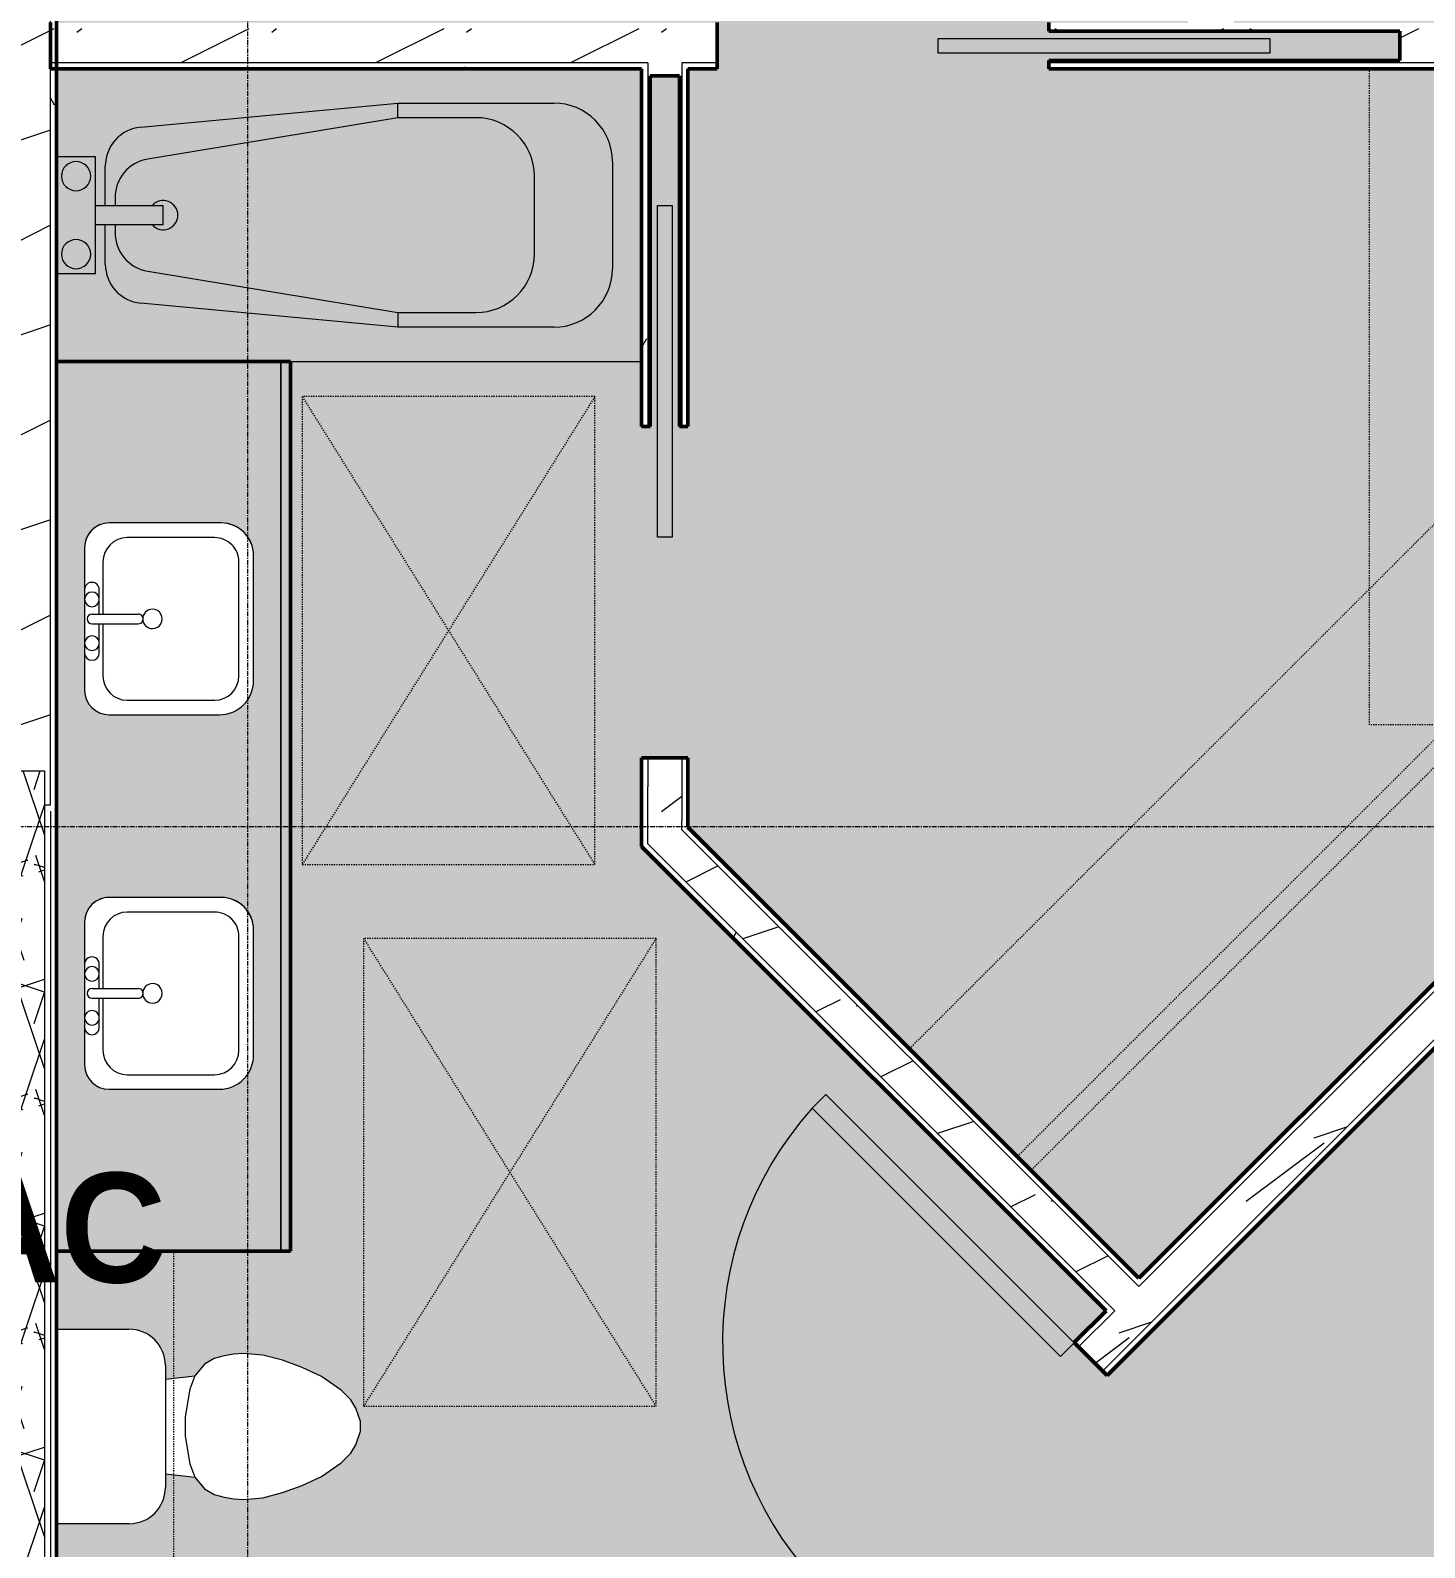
# Model space of a CAD drawing. Header units: inches. Extents: x -4294 to -464, y 9706 to 12475.
# Drawn here: x -2522.6 to -2379.6, y 11773.2 to 11928.9 of the extents above; entities that cross this region are included whole.
import ezdxf

# ---------------------------------------------------------------- set-up
doc = ezdxf.new("R2010")
doc.units = ezdxf.units.IN
doc.header["$MEASUREMENT"] = 0
doc.linetypes.add('Dash', pattern=[0.25, 0.125, -0.125])
doc.linetypes.add('Grid Line 1_2_', pattern=[0.875, 0.5, -0.125, 0.125, -0.125])
for name, color, linetype, lineweight in [('0-1', 7, 'Continuous', 5), ('0-2', 7, 'Continuous', 9), ('A-AREA-IDEN', 2, 'Continuous', 9), ('A-AREA-PATT-4', 141, 'Continuous', 9), ('A-DOOR-1', 7, 'Continuous', 9), ('A-DOOR-2', 170, 'Continuous', 20), ('A-GENM-HDLN-1', 7, 'Dash', 9), ('A-WALL', 113, 'Continuous', 13), ('A-WALL-12', 113, 'Continuous', 50), ('A-WALL-4', 250, 'Continuous', 50), ('A-WALL-5', 130, 'Continuous', 13), ('A-WALL-PATT-1', 7, 'Continuous', 9), ('A-WALL-PATT-2', 8, 'Continuous', 9), ('A-WALL-PATT-5', 111, 'Continuous', 9), ('I-WALL-2', 2, 'Continuous', 50), ('P-SANR-FIXT-2', 7, 'Continuous', 9), ('P-SANR-FIXT-3', 8, 'Continuous', 9), ('Q-CASE-1', 53, 'Continuous', 9), ('Q-CASE-2', 250, 'Continuous', 50), ('Q-CASE-3', 7, 'Continuous', 9), ('Q-CASE-HDLN-1', 7, 'Dash', 9), ('S-GRID-1', 1, 'Grid Line 1_2_', 9)]:
    doc.layers.add(name, color=color, linetype=linetype, lineweight=lineweight)
doc.styles.add('Century Gothic_B', font='GOTHICB.TTF', dxfattribs={"height": 11.25})
pattern_1 = [(0, (0, 0), (38.4, 9.6), [1.584, -27.216, 1.584, -27.216, -153.6]), (0, (0, 0), (38.4, 9.6), [-57.6, 1.584, -56.016, 1.584, -27.216, -67.2]), (0, (0, 0), (38.4, 9.6), [-144, 1.584, -17.616, 1.584, -46.416]), (120, (14.4, 4.8), (-27.513844, 28.4553755), [1.584, -27.216, 1.584, -27.216, -153.6]), (120, (14.4, 4.8), (-27.513844, 28.4553755), [-57.6, 1.584, -56.016, 1.584, -27.216, -67.2]), (120, (14.4, 4.8), (-27.513844, 28.4553755), [-144, 1.584, -17.616, 1.584, -46.416]), (240, (19.2, 24), (-10.886156, -38.0553755), [1.584, -27.216, 1.584, -27.216, -153.6]), (240, (19.2, 24), (-10.886156, -38.0553755), [-57.6, 1.584, -56.016, 1.584, -27.216, -67.2]), (240, (19.2, 24), (-10.886156, -38.0553755), [-144, 1.584, -17.616, 1.584, -46.416])]
pattern_2 = [(216.87, (7.997, 19.992), (59.9755286, 39.9843071), [9.996, -89.964]), (206.565, (19.992, 13.994), (-19.991807, -19.992219), [22.352, -22.352]), (198.435, (19.992, 3.998), (-39.983821, -19.991955), [12.644, -50.576])]

# ---------------------------------------------------------------- blocks, each defined once
blk = doc.blocks.new('Pocket_Door_2385 - 34_ x 80_-1722096-FLOOR PLAN - 2ND FLOOR')
at = {"layer": 'A-DOOR-2'}
for p, q in [((-39.67, -0.75), (-39.67, 0.75)), ((-39.67, 0.75), (-5.67, 0.75)), ((-5.67, 0.75), (-5.67, -0.75)), ((-5.67, -0.75), (-39.67, -0.75))]:
    blk.add_line(p, q, dxfattribs=at)
blk = doc.blocks.new('Bath Tub - Maestro - 60_x30_-V47-FLOOR PLAN - 2ND FLOOR')
at = {"layer": 'P-SANR-FIXT-3'}
for points in [[(11.37, -30), (60, -30), (60, 0), (0, 0), (0, -9), (4, -9), (4, -14), (5, -14), (5.05, -9.3), (5.21, -8.67), (5.48, -8.06), (5.83, -7.51), (6.3, -7.01), (6.79, -6.62), (7.36, -6.31), (7.98, -6.09), (8.63, -5.97), (35, -3.5), (51, -3.5), (52.04, -3.59), (53.05, -3.86), (54, -4.3), (54.86, -4.9), (55.6, -5.64), (56.2, -6.5), (56.64, -7.45), (56.91, -8.46), (57, -9.5), (57, -20.5), (56.8, -22.05), (56.2, -23.5), (55.24, -24.74), (54, -25.7), (52.55, -26.3), (51, -26.5), (34.42, -26.45), (7.98, -23.91), (7.36, -23.69), (6.79, -23.38), (6.27, -22.97), (5.83, -22.49), (5.48, -21.94), (5.21, -21.33), (5.05, -20.7), (5, -19.39), (5, -16), (4, -16), (4, -21), (0, -21), (0, -30)], [(9.35, -9.26), (35, -5), (35, -3.5), (8.63, -5.97), (9.17, -8.44)], [(38.94, -5), (43, -5), (51, -3.5), (35, -3.5), (35, -5)], [(49, -11), (57, -9.5), (56.91, -8.46), (56.64, -7.45), (56.2, -6.5), (55.6, -5.64), (54.86, -4.9), (54, -4.3), (53.05, -3.86), (52.04, -3.59), (51, -3.5), (43, -5), (44.55, -5.2), (46.03, -5.83), (47.28, -6.81), (48.2, -8), (48.8, -9.5), (48.9, -10.25)], [(6, -13.2), (6.24, -11.83), (6.98, -10.59), (8.03, -9.72), (9.35, -9.26), (8.63, -5.97), (7.98, -6.09), (7.36, -6.31), (6.74, -6.66), (6.27, -7.03), (5.72, -7.68), (5.48, -8.06), (5.21, -8.67), (5.05, -9.3), (5, -9.96), (5.92, -12.94)], [(38.94, -25), (43, -25), (44.55, -24.8), (46, -24.2), (47.24, -23.24), (48.2, -22), (48.8, -20.5), (49, -19), (49, -11), (48.8, -9.45), (48.12, -7.9), (47.24, -6.76), (46, -5.8), (44.55, -5.2), (43, -5), (35, -5), (9.13, -9.33), (8.03, -9.72), (6.95, -10.62), (6.24, -11.83), (6, -13.2), (6, -14), (10.94, -14), (10.94, -16), (6, -16), (6, -16.8), (6.24, -18.17), (6.98, -19.41), (8.03, -20.28), (9.35, -20.74), (35, -25)], [(57, -20.5), (57, -9.5), (49, -11), (49, -19), (56.8, -20.46)], [(5, -16), (10.94, -16), (10.94, -14), (4, -14), (4, -16)], [(8.63, -24.03), (9.35, -20.74), (8.03, -20.28), (6.95, -19.38), (6.24, -18.17), (6, -16.8), (5, -20.04), (5.06, -20.74), (5.24, -21.4), (5.48, -21.94), (5.87, -22.53), (6.33, -23.02), (6.79, -23.38), (7.36, -23.69), (8, -23.92)], [(51, -26.5), (52.72, -26.23), (54, -25.7), (55.24, -24.74), (56.24, -23.4), (56.8, -22.05), (57, -20.5), (49, -19), (48.8, -20.55), (48.16, -22.05), (47.24, -23.24), (46, -24.2), (44.55, -24.8), (43, -25), (49.91, -26.3)], [(35, -26.5), (35, -25), (9.35, -20.74), (8.63, -24.03), (34.42, -26.45)], [(46, -26.5), (51, -26.5), (43, -25), (35, -25), (35, -26.5), (44.55, -26.5)]]:
    blk.add_hatch(color=256, dxfattribs=at).paths.add_polyline_path(points, flags=0)
h = blk.add_hatch(color=256, dxfattribs=at)
h.paths.add_polyline_path([(4, -21), (4, -9), (0, -9), (0, -21), (3.5, -21)], flags=0)
h.paths.add_polyline_path([(2, -20.5), (1.61, -20.45), (1.25, -20.3), (0.94, -20.06), (0.7, -19.75), (0.55, -19.39), (0.5, -19), (0.55, -18.61), (0.7, -18.25), (0.94, -17.94), (1.25, -17.7), (1.61, -17.55), (2, -17.5), (2.39, -17.55), (2.75, -17.7), (3.06, -17.94), (3.3, -18.25), (3.45, -18.61), (3.5, -19), (3.43, -19.44), (3.3, -19.75), (3.06, -20.06), (2.75, -20.3), (2.38, -20.45)], flags=0)
h.paths.add_polyline_path([(2, -12.5), (1.61, -12.45), (1.25, -12.3), (0.94, -12.06), (0.7, -11.75), (0.55, -11.39), (0.5, -11), (0.55, -10.61), (0.7, -10.25), (0.94, -9.94), (1.25, -9.7), (1.61, -9.55), (2, -9.5), (2.39, -9.55), (2.75, -9.7), (3.06, -9.94), (3.3, -10.25), (3.45, -10.61), (3.5, -11), (3.45, -11.39), (3.3, -11.75), (3.06, -12.06), (2.75, -12.3), (2.39, -12.45)], flags=0)
h = blk.add_hatch(color=256, dxfattribs=at)
h.paths.add_polyline_path([(2, -20.5), (2.39, -20.45), (2.75, -20.3), (3.06, -20.06), (3.3, -19.75), (3.45, -19.39), (3.5, -19), (3.45, -18.61), (3.3, -18.25), (3.02, -17.91), (2.75, -17.7), (2.39, -17.55), (2, -17.5), (1.61, -17.55), (1.25, -17.7), (0.94, -17.94), (0.7, -18.25), (0.55, -18.61), (0.5, -19), (0.55, -19.39), (0.7, -19.75), (0.94, -20.06), (1.25, -20.3), (1.61, -20.45)], flags=0)
h.paths.add_polyline_path([(2, -12.5), (2.39, -12.45), (2.75, -12.3), (3.06, -12.06), (3.33, -11.67), (3.45, -11.39), (3.5, -11), (3.45, -10.61), (3.3, -10.25), (3.06, -9.94), (2.75, -9.7), (2.39, -9.55), (2, -9.5), (1.61, -9.55), (1.25, -9.7), (0.94, -9.94), (0.7, -10.25), (0.55, -10.61), (0.5, -11), (0.55, -11.39), (0.7, -11.75), (0.94, -12.06), (1.25, -12.3), (1.61, -12.45)], flags=0)
h = blk.add_hatch(color=256, dxfattribs=at)
h.paths.add_polyline_path([(5, -20.04), (6, -16.8), (6, -16), (5, -16), (5, -19.61)], flags=0)
h.paths.add_polyline_path([(5.05, -14), (6, -14), (6, -13.2), (5, -9.96), (5, -14)], flags=0)
at = {"layer": 'P-SANR-FIXT-2'}
for p, q in [((35, -3.5), (51, -3.5)), ((35, -5), (35, -3.5)), ((35, -5), (9.35, -9.26)), ((43, -5), (35, -5)), ((4, -9), (0, -9)), ((4, -14), (4, -9)), ((5, -14), (5, -9.96)), ((57, -9.5), (57, -20.5)), ((49, -19), (49, -11)), ((4, -16), (4, -14)), ((4, -14), (10.94, -14)), ((6, -13.2), (6, -14)), ((10.94, -16), (10.94, -14)), ((4, -21), (4, -16)), ((10.94, -16), (4, -16)), ((5, -20.04), (5, -16)), ((6, -16), (6, -16.8)), ((0, -21), (4, -21)), ((9.35, -20.74), (35, -25)), ((35, -25), (35, -26.5)), ((35, -25), (43, -25)), ((51, -26.5), (35, -26.5)), ((24, -30), (60, -30))]:
    blk.add_line(p, q, dxfattribs=at)
at = {"layer": 'P-SANR-FIXT-2', "flags": 128}
for points in [[(8.63, -5.97), (11.56, -5.7), (14.49, -5.42), (17.42, -5.15), (20.35, -4.87), (23.28, -4.6), (26.21, -4.32), (29.14, -4.05), (32.07, -3.77), (35, -3.5)], [(35, -26.5), (32.07, -26.23), (29.14, -25.95), (26.21, -25.68), (23.28, -25.4), (20.35, -25.13), (17.42, -24.85), (14.49, -24.58), (11.56, -24.3), (8.63, -24.03)]]:
    blk.add_lwpolyline(points, dxfattribs=at)
at = {"layer": 'P-SANR-FIXT-2'}
for centre, radius, start, end in [((51, -9.5), 6, 0, 90), ((9, -9.96), 4, 95.3558, 180), ((43, -11), 6, 360, 90), ((10, -13.2), 4, 99.4223, 180), ((2, -11), 1.5, 0, 180), ((2, -11), 1.5, 180, 360), ((10.94, -15), 1.5, 0, 137.9289), ((10.94, -15), 1.5, 222.0711, 360), ((10, -16.8), 4, 180, 260.5777), ((2, -19), 1.5, 0, 180), ((2, -19), 1.5, 180, 360), ((9, -20.04), 4, 180, 264.6442), ((43, -19), 6, 270, 0), ((51, -20.5), 6, 270, 0)]:
    blk.add_arc(centre, radius, start, end, dxfattribs=at)
blk = doc.blocks.new('Toilet-Domestic-3D - Toilet-Domestic-3D-1352612-FLOOR PLAN - 2ND FLOOR')
at = {"layer": 'P-SANR-FIXT-2'}
for p, q in [((-9.98, 11.75), (-9.98, 19.18)), ((9.98, 19.18), (9.98, 11.75)), ((6.25, 8.02), (-6.25, 8.02)), ((-4.86, 8.02), (-5.21, 5)), ((4.86, 8.02), (5.21, 5)), ((-5.21, 5), (-6.4, 4)), ((-3.84, 5.5), (-5.21, 5)), ((-1, 6), (-3.84, 5.5)), ((1, 6), (-1, 6)), ((3.84, 5.5), (1, 6)), ((5.21, 5), (3.84, 5.5)), ((6.4, 4), (5.21, 5)), ((-6.4, 4), (-6.97, 3)), ((6.97, 3), (6.4, 4)), ((-7.24, 2), (-7.41, 1)), ((-6.97, 3), (-7.24, 2)), ((7.24, 2), (6.97, 3)), ((7.41, 1), (7.24, 2)), ((-7.41, 1), (-7.5, 0)), ((7.5, 0), (7.41, 1)), ((-7.5, 0), (-7.33, -1.99)), ((7.33, -1.99), (7.5, 0)), ((-7.33, -1.99), (-6.79, -4)), ((6.79, -4), (7.33, -1.99)), ((-6.79, -4), (-6.06, -6)), ((6.06, -6), (6.79, -4)), ((-6.06, -6), (-5.13, -8)), ((5.13, -8), (6.06, -6)), ((-5.13, -8), (-3.74, -10)), ((3.74, -10), (5.13, -8)), ((-3.74, -10), (-2.74, -11)), ((2.74, -11), (3.74, -10)), ((-2.74, -11), (-1.87, -11.5)), ((-1.87, -11.5), (-0.5, -12)), ((-0.5, -12), (0.5, -12)), ((0.5, -12), (1.87, -11.5)), ((1.87, -11.5), (2.74, -11))]:
    blk.add_line(p, q, dxfattribs=at)
for centre, start, end in [((-6.25, 11.75), 180, 270), ((6.25, 11.75), 270, 360)]:
    blk.add_arc(centre, 3.73, start, end, dxfattribs=at)
blk = doc.blocks.new('OD_CW_Upper Cabinet - OD_CW_Upper Cabinet-1867077-FLOOR PLAN - 2ND FLOOR')
at = {"layer": 'Q-CASE-HDLN-1'}
for p, q in [((0.74, -24), (0.74, -12)), ((0.74, -12), (34.74, -12)), ((34.74, -12), (34.74, -24)), ((34.74, -24), (0.74, -24))]:
    blk.add_line(p, q, dxfattribs=at)
blk = doc.blocks.new('OD_CW_Base Cabinet - OD_CW_Base Cabinet-1954172-FLOOR PLAN - 2ND FLOOR')
at = {"layer": 'Q-CASE-1'}
blk.add_hatch(color=256, dxfattribs=at).paths.add_polyline_path([(92.01, 0), (0.74, 0), (0.74, -1), (92.01, -1)], flags=0)
h = blk.add_hatch(color=256, dxfattribs=at)
h.paths.add_polyline_path([(92.01, -24), (92.01, -1), (0.74, -1), (0.74, -24), (91.93, -24)], flags=0)
h.paths.add_polyline_path([(75.43, -7.3), (75.43, -18.62), (75.34, -19.27), (75.09, -19.87), (74.7, -20.39), (74.18, -20.79), (73.58, -21.04), (72.93, -21.12), (58.24, -21.12), (57.6, -21.04), (56.99, -20.79), (56.48, -20.39), (56.08, -19.87), (55.83, -19.27), (55.74, -18.62), (55.74, -7.12), (55.86, -6.26), (56.19, -5.46), (56.72, -4.77), (57.4, -4.25), (58.24, -3.91), (59.06, -3.8), (71.93, -3.8), (72.93, -3.96), (73.68, -4.27), (74.4, -4.83), (74.96, -5.55), (75.31, -6.4)], flags=0)
h.paths.add_polyline_path([(37, -18.62), (36.92, -19.27), (36.67, -19.87), (36.27, -20.39), (35.75, -20.79), (35.15, -21.04), (34.5, -21.12), (19.82, -21.12), (19.17, -21.04), (18.57, -20.79), (18.05, -20.39), (17.65, -19.87), (17.4, -19.27), (17.32, -18.62), (17.32, -7.12), (17.43, -6.26), (17.76, -5.46), (18.29, -4.77), (18.98, -4.25), (19.82, -3.91), (20.64, -3.8), (33.5, -3.8), (34.5, -3.96), (35.25, -4.27), (35.98, -4.83), (36.54, -5.55), (36.89, -6.4), (37, -7.3)], flags=0)
at = {"layer": 'Q-CASE-2'}
for p, q in [((0.74, -24), (0.74, 0)), ((0.74, 0), (92.01, 0)), ((92.01, 0), (92.01, -24))]:
    blk.add_line(p, q, dxfattribs=at)
at = {"layer": 'Q-CASE-3'}
for p, q in [((0.74, -1), (0.74, 0)), ((0.74, 0), (92.01, 0)), ((92.01, -1), (0.74, -1)), ((0.74, -24), (0.74, -1)), ((0.74, -1), (92.01, -1)), ((92.01, 0), (92.01, -1)), ((92.01, -1), (92.01, -24))]:
    blk.add_line(p, q, dxfattribs=at)
blk = doc.blocks.new('ADA Clearances - 30_x48_-2253128-FLOOR PLAN - 2ND FLOOR')
at = {"layer": 'A-GENM-HDLN-1'}
for p, q in [((15, -24), (-15, 24)), ((-15, -24), (15, 24)), ((15, 24), (-15, 24)), ((-15, 24), (-15, -24)), ((15, -24), (15, 24)), ((-15, -24), (15, -24))]:
    blk.add_line(p, q, dxfattribs=at)
blk = doc.blocks.new('M_Sink Vanity-Square - 500 x 440mm-1352614-FLOOR PLAN - 2ND FLOOR')
at = {"layer": 'P-SANR-FIXT-2'}
for p, q in [((7.96, 7.09), (-6.72, 7.09)), ((7.96, 7.09), (-6.72, 7.09)), ((3.62, 7.09), (-2.88, 7.09)), ((0.12, 6.33), (0.12, 1.59)), ((1.12, 6.33), (1.12, 1.59)), ((0.12, 5.22), (-5.22, 5.22)), ((-2.88, 5.59), (0.12, 5.59)), ((1.12, 5.59), (3.62, 5.59)), ((6.46, 5.22), (1.12, 5.22)), ((-9.22, 4.59), (-9.22, -6.73)), ((-9.22, 4.59), (-9.22, -6.73)), ((10.46, -6.91), (10.46, 4.59)), ((10.46, -6.91), (10.46, 4.59)), ((-7.72, 2.72), (-7.72, -6.23)), ((8.96, -6.23), (8.96, 2.72)), ((-5.22, -8.73), (6.46, -8.73)), ((-5.72, -10.23), (7.14, -10.23)), ((-5.72, -10.23), (7.14, -10.23))]:
    blk.add_line(p, q, dxfattribs=at)
for centre, radius, start, end in [((-6.72, 4.59), 2.5, 90, 180), ((-6.72, 4.59), 2.5, 90, 180), ((-2.88, 6.34), 0.75, 90, 270), ((-1.88, 6.34), 0.75, 360, 180), ((-1.88, 6.34), 0.75, 180, 0), ((0.62, 6.33), 0.5, 360, 180), ((2.62, 6.34), 0.75, 360, 180), ((2.62, 6.34), 0.75, 180, 360), ((3.62, 6.34), 0.75, 270, 90), ((7.96, 4.59), 2.5, 0, 90), ((7.96, 4.59), 2.5, 360, 90), ((-5.22, 2.72), 2.5, 90, 180), ((6.46, 2.72), 2.5, 0, 90), ((0.62, 1.59), 0.5, 180, 0), ((0.62, 0.13), 1, 360, 180), ((0.62, 0.13), 1, 180, 0), ((-5.72, -6.73), 3.5, 180, 270), ((-5.72, -6.73), 3.5, 180, 270), ((-5.22, -6.23), 2.5, 180, 270), ((6.46, -6.23), 2.5, 270, 0), ((7.14, -6.91), 3.32, 270, 360), ((7.14, -6.91), 3.32, 270, 0)]:
    blk.add_arc(centre, radius, start, end, dxfattribs=at)
blk = doc.blocks.new('Single-Flush - 36_ x 84_-1372839-FLOOR PLAN - 2ND FLOOR')
at = {"layer": 'A-DOOR-1'}
blk.add_arc((18, 2.37), 36.07, 93.1789, 180, dxfattribs=at)
at = {"layer": 'A-DOOR-2'}
for p, q in [((16, 2.37), (16, 38.39)), ((18, 38.39), (16, 38.39)), ((18, 2.37), (18, 38.39)), ((18, 2.37), (16, 2.37))]:
    blk.add_line(p, q, dxfattribs=at)
blk = doc.blocks.new('OD_CW_Closet - OD_CW_Closet-2069093-FLOOR PLAN - 2ND FLOOR')
at = {"layer": 'Q-CASE-HDLN-1'}
for p, q in [((0.74, -24), (0.74, 9.27)), ((0.74, 9.27), (80.94, 9.27)), ((80.94, 9.27), (80.94, -24)), ((0.74, -6.37), (80.94, -6.37)), ((0.74, -8.37), (80.94, -8.37)), ((80.94, -24), (0.74, -24))]:
    blk.add_line(p, q, dxfattribs=at)
blk = doc.blocks.new('OD_CW_Closet - OD_CW_Closet-2069094-FLOOR PLAN - 2ND FLOOR')
at = {"layer": 'Q-CASE-HDLN-1'}
for p, q in [((0.74, -24), (0.74, 9)), ((0.74, 9), (68.04, 9)), ((68.04, 9), (68.04, -24)), ((0.74, -6.5), (68.04, -6.5)), ((0.74, -8.5), (68.04, -8.5)), ((68.04, -24), (0.74, -24))]:
    blk.add_line(p, q, dxfattribs=at)
blk = doc.blocks.new('CTR - 1st Phase - Unit Layouts_rvt-1-FLOOR PLAN - 2ND FLOOR')
at = {"layer": 'A-WALL-PATT-1'}
h = blk.add_hatch(dxfattribs=at)
h.set_pattern_fill('FP_1', color=256, style=0, pattern_type=2)
h.set_pattern_definition(pattern_1)
h.paths.add_polyline_path([(-2351.67, 11924.95), (-2351.67, 11925.58), (-2418.2, 11925.58), (-2418.2, 11924.95), (-2352.3, 11924.95)], flags=0)
h.paths.add_polyline_path([(-2347.55, 11924.95), (-2297.07, 11924.95), (-2297.07, 11925.58), (-2348.17, 11925.58), (-2348.17, 11924.95)], flags=0)
h.paths.add_polyline_path([(-2455.2, 11924.95), (-2452.2, 11924.95), (-2452.2, 11925.58), (-2455.82, 11925.58), (-2455.82, 11924.95)], flags=0)
h.paths.add_polyline_path([(-2459.32, 11924.95), (-2459.32, 11925.58), (-2519.95, 11925.57), (-2519.95, 11924.95), (-2459.95, 11924.95)], flags=0)
h = blk.add_hatch(dxfattribs=at)
h.set_pattern_fill('FP_1', color=256, style=0, pattern_type=2)
h.set_pattern_definition(pattern_1)
h.paths.add_polyline_path([(-2459.32, 11845.45), (-2459.32, 11854.26), (-2459.95, 11854.26), (-2459.95, 11846.08)], flags=0)
h.paths.add_polyline_path([(-2459.95, 11888.26), (-2459.32, 11888.26), (-2459.32, 11924.95), (-2459.95, 11924.95), (-2459.95, 11889.59)], flags=0)
h = blk.add_hatch(dxfattribs=at)
h.set_pattern_fill('FP_1', color=256, style=0, pattern_type=2)
h.set_pattern_definition(pattern_1)
h.paths.add_polyline_path([(-2480.62, 11728.35), (-2440.59, 11768.38), (-2441.03, 11768.83), (-2481.06, 11728.8)], flags=0)
h.paths.add_polyline_path([(-2415.13, 11793.84), (-2411.42, 11797.55), (-2411.86, 11797.99), (-2415.58, 11794.28)], flags=0)
h.paths.add_polyline_path([(-2408.95, 11800.03), (-2351.67, 11857.3), (-2351.67, 11858.18), (-2409.39, 11800.47)], flags=0)
h.paths.add_polyline_path([(-2348.17, 11860.8), (-2343.72, 11865.26), (-2344.16, 11865.7), (-2348.17, 11861.68), (-2348.17, 11861.09)], flags=0)
h.paths.add_polyline_path([(-2299.88, 11909.1), (-2296.45, 11912.53), (-2296.45, 11913.41), (-2300.32, 11909.54)], flags=0)
h = blk.add_hatch(dxfattribs=at)
h.set_pattern_fill('FP_1', color=256, style=0, pattern_type=2)
h.set_pattern_definition(pattern_1)
h.paths.add_polyline_path([(-2412.31, 11797.55), (-2411.86, 11797.99), (-2459.95, 11846.08), (-2459.95, 11845.19), (-2412.66, 11797.91)], flags=0)
at = {"layer": 'A-WALL-PATT-2'}
h = blk.add_hatch(dxfattribs=at)
h.set_pattern_fill('FP_2', color=256, style=0, pattern_type=2)
h.set_pattern_definition(pattern_2)
h.paths.add_polyline_path([(-2296.45, 11925.58), (-2296.45, 11929.08), (-2418.2, 11929.08), (-2418.2, 11928.83), (-2382.2, 11928.83), (-2382.2, 11925.83), (-2418.2, 11925.83), (-2418.2, 11925.58), (-2297.07, 11925.58)], flags=0)
h.paths.add_polyline_path([(-2452.2, 11925.58), (-2452.2, 11929.08), (-2520.57, 11929.08), (-2520.57, 11925.58), (-2455.82, 11925.58)], flags=0)
h = blk.add_hatch(dxfattribs=at)
h.set_pattern_fill('FP_2', color=256, style=0, pattern_type=2)
h.set_pattern_definition(pattern_2)
h.paths.add_polyline_path([(-2455.82, 11846.9), (-2455.82, 11854.26), (-2459.32, 11854.26), (-2459.32, 11850.4), (-2456.08, 11847.16)], flags=0)
h.paths.add_polyline_path([(-2456.07, 11888.26), (-2455.82, 11888.26), (-2455.82, 11925.58), (-2459.32, 11925.58), (-2459.32, 11888.26), (-2459.07, 11888.26), (-2459.07, 11924.26), (-2456.07, 11924.26), (-2456.07, 11891.78)], flags=0)
h = blk.add_hatch(dxfattribs=at)
h.set_pattern_fill('FP_2', color=256, style=0, pattern_type=2)
h.set_pattern_definition(pattern_2)
h.paths.add_polyline_path([(-2478.15, 11725.88), (-2438.12, 11765.91), (-2440.59, 11768.38), (-2480.62, 11728.35)], flags=0)
h.paths.add_polyline_path([(-2412.66, 11791.37), (-2341.24, 11862.78), (-2343.72, 11865.26), (-2415.13, 11793.84)], flags=0)
h.paths.add_polyline_path([(-2297.4, 11906.62), (-2292.95, 11911.08), (-2292.95, 11916.03), (-2299.88, 11909.1), (-2297.49, 11906.71)], flags=0)
h = blk.add_hatch(dxfattribs=at)
h.set_pattern_fill('FP_2', color=256, style=0, pattern_type=2)
h.set_pattern_definition(pattern_2)
h.paths.add_polyline_path([(-2411.42, 11797.55), (-2408.95, 11800.03), (-2459.32, 11850.4), (-2459.32, 11845.45), (-2411.86, 11797.99)], flags=0)
at = {"layer": 'A-WALL-4'}
for p, q in [((-2520.57, 11929.7), (-2520.57, 11924.95)), ((-2452.2, 11924.95), (-2452.2, 11929.7)), ((-2418.2, 11929.7), (-2418.2, 11928.83)), ((-2418.2, 11928.83), (-2382.2, 11928.83)), ((-2382.2, 11928.83), (-2382.2, 11925.83)), ((-2382.2, 11925.83), (-2418.2, 11925.83)), ((-2418.2, 11925.83), (-2418.2, 11924.95)), ((-2520.57, 11924.95), (-2459.95, 11924.95)), ((-2459.95, 11924.95), (-2459.95, 11888.26)), ((-2459.07, 11888.26), (-2459.07, 11924.26)), ((-2459.07, 11924.26), (-2456.07, 11924.26)), ((-2456.07, 11924.26), (-2456.07, 11888.26)), ((-2455.2, 11924.95), (-2452.2, 11924.95)), ((-2455.2, 11888.26), (-2455.2, 11924.95)), ((-2418.2, 11924.95), (-2352.3, 11924.95)), ((-2459.95, 11888.26), (-2459.07, 11888.26)), ((-2456.07, 11888.26), (-2455.2, 11888.26)), ((-2412.22, 11790.92), (-2342.04, 11861.1)), ((-2352.3, 11857.56), (-2408.95, 11800.91)), ((-2455.2, 11854.26), (-2459.95, 11854.26)), ((-2459.95, 11854.26), (-2459.95, 11851.91)), ((-2455.2, 11847.16), (-2455.2, 11854.26)), ((-2459.95, 11851.91), (-2459.95, 11846.08)), ((-2459.95, 11846.08), (-2459.95, 11845.19)), ((-2408.95, 11800.91), (-2455.2, 11847.16)), ((-2459.95, 11845.19), (-2412.31, 11797.55)), ((-2412.31, 11797.55), (-2415.58, 11794.28)), ((-2415.58, 11794.28), (-2412.22, 11790.92))]:
    blk.add_line(p, q, dxfattribs=at)
at = {"layer": 'A-WALL-5'}
for p, q in [((-2459.32, 11925.58), (-2520.57, 11925.58)), ((-2459.32, 11925.58), (-2459.32, 11924.95)), ((-2452.2, 11925.58), (-2455.82, 11925.58)), ((-2455.82, 11925.58), (-2455.82, 11924.95)), ((-2351.67, 11925.58), (-2418.2, 11925.58)), ((-2459.32, 11924.95), (-2459.32, 11888.26)), ((-2455.82, 11924.95), (-2455.82, 11888.26)), ((-2341.24, 11862.78), (-2412.66, 11791.37)), ((-2351.67, 11857.3), (-2408.95, 11800.03)), ((-2459.32, 11854.26), (-2459.32, 11851.29)), ((-2455.82, 11854.26), (-2455.82, 11847.79)), ((-2459.32, 11850.4), (-2459.32, 11851.29)), ((-2459.32, 11845.45), (-2459.32, 11850.4)), ((-2455.82, 11846.9), (-2455.82, 11847.79)), ((-2455.82, 11846.9), (-2409.39, 11800.47)), ((-2459.32, 11845.45), (-2411.86, 11797.99)), ((-2409.39, 11800.47), (-2408.95, 11800.03)), ((-2411.86, 11797.99), (-2411.42, 11797.55)), ((-2411.42, 11797.55), (-2415.13, 11793.84))]:
    blk.add_line(p, q, dxfattribs=at)
at = {"layer": '0-2'}
for name, p, rotation in [('Pocket_Door_2385 - 34_ x 80_-1722096-FLOOR PLAN - 2ND FLOOR', (-2435.2, 11927.33), 180), ('OD_CW_Closet - OD_CW_Closet-2069094-FLOOR PLAN - 2ND FLOOR', (-2376.3, 11856.91), 89.99999999999874), ('Pocket_Door_2385 - 34_ x 80_-1722096-FLOOR PLAN - 2ND FLOOR', (-2457.57, 11871.26), 269.9999999999882), ('OD_CW_Base Cabinet - OD_CW_Base Cabinet-1954172-FLOOR PLAN - 2ND FLOOR', (-2495.95, 11895.69), 270.0000000000013), ('ADA Clearances - 30_x48_-2253128-FLOOR PLAN - 2ND FLOOR', (-2479.75, 11867.33), 180), ('OD_CW_Closet - OD_CW_Closet-2069093-FLOOR PLAN - 2ND FLOOR', (-2426.44, 11817.36), 44.99999999999596), ('M_Sink Vanity-Square - 500 x 440mm-1352614-FLOOR PLAN - 2ND FLOOR', (-2509.98, 11867.91), 89.99999999998471), ('M_Sink Vanity-Square - 500 x 440mm-1352614-FLOOR PLAN - 2ND FLOOR', (-2509.98, 11829.49), 89.99999999998471), ('ADA Clearances - 30_x48_-2253128-FLOOR PLAN - 2ND FLOOR', (-2473.47, 11811.75), 180), ('Single-Flush - 36_ x 84_-1372839-FLOOR PLAN - 2ND FLOOR', (-2426.63, 11779.87), 45.00000000009029), ('OD_CW_Upper Cabinet - OD_CW_Upper Cabinet-1867077-FLOOR PLAN - 2ND FLOOR', (-2495.95, 11804.42), 269.9999999999988), ('Toilet-Domestic-3D - Toilet-Domestic-3D-1352612-FLOOR PLAN - 2ND FLOOR', (-2500.77, 11785.68), 90.00000000000792)]:
    blk.add_blockref(name, p, dxfattribs=dict(at, rotation=rotation))
blk.add_blockref('Bath Tub - Maestro - 60_x30_-V47-FLOOR PLAN - 2ND FLOOR', (-2519.95, 11924.95), dxfattribs=at)
blk = doc.blocks.new('CTR - 1st Phase - Shell_rvt-1-FLOOR PLAN - 2ND FLOOR')
at = {"layer": 'S-GRID-1'}
for p, q in [((-2500.32, 9836.18), (-2500.32, 12413.74)), ((-464.45, 11847.19), (-4232.19, 11847.19))]:
    blk.add_line(p, q, dxfattribs=at)

msp = doc.modelspace()

# ---------------------------------------------------------------- hatches: boundary and pattern name
at = {"layer": 'A-AREA-PATT-4'}
h = msp.add_hatch(color=256, dxfattribs=at)
h.paths.add_polyline_path([(-2476.2006, 11724.2889), (-2450.7448, 11749.7447), (-2449.5073, 11748.5073), (-2474.9632, 11723.0514)], flags=0)
h.paths.add_polyline_path([(-2126.6305, 11685.9894), (-2076.7987, 11685.9894), (-2076.7987, 11813.8049), (-2133.0746, 11813.8049), (-2133.0746, 11813.0549), (-2135.5746, 11813.0549), (-2135.5746, 11813.8049), (-2172.8246, 11813.8049), (-2172.8246, 11815.1799), (-2207.8246, 11815.1799), (-2207.8246, 11813.8049), (-2208.0746, 11813.8049), (-2208.0746, 11813.0549), (-2213.0746, 11813.0549), (-2213.0746, 11813.8049), (-2213.3246, 11813.8049), (-2213.3246, 11815.1799), (-2248.3246, 11815.1799), (-2248.3246, 11813.8049), (-2285.5746, 11813.8049), (-2285.5746, 11813.0549), (-2288.0746, 11813.0549), (-2288.0746, 11813.8049), (-2304.4834, 11813.8049), (-2306.3759, 11811.9124), (-2309.7346, 11815.2712), (-2268.0509, 11856.9549), (-2243.5257, 11856.9549), (-2243.5257, 11880.9549), (-2238.7757, 11880.9549), (-2238.7757, 11888.9549), (-2203.0257, 11888.9549), (-2203.0257, 11880.9549), (-2076.7987, 11880.9549), (-2076.7987, 12109.7144), (-2292.3237, 12109.7144), (-2292.3237, 11971.3299), (-2297.0737, 11971.3299), (-2297.0737, 12109.7144), (-2399.1987, 12109.7144), (-2399.1987, 11974.9644), (-2403.9487, 11974.9644), (-2403.9487, 12109.7144), (-2514.0987, 12109.7144), (-2514.0987, 12077.1894), (-2519.0511, 12077.1894), (-2519.9487, 12076.4644), (-2519.9487, 12042.9894), (-2439.9487, 12042.9894), (-2439.9487, 11964.9894), (-2519.9487, 11964.9894), (-2519.9487, 11929.7049), (-2452.1987, 11929.7049), (-2452.1987, 11924.9549), (-2455.1987, 11924.9549), (-2455.1987, 11888.2628), (-2456.0737, 11888.2628), (-2456.0737, 11924.2628), (-2459.0737, 11924.2628), (-2459.0737, 11888.2628), (-2459.9487, 11888.2628), (-2459.9487, 11894.9549), (-2495.9487, 11894.9549), (-2495.9487, 11803.6815), (-2519.9487, 11803.6815), (-2519.9487, 11795.6577), (-2512.5225, 11795.6577), (-2511.5581, 11795.5308), (-2510.6594, 11795.1585), (-2509.8877, 11794.5664), (-2509.2955, 11793.7946), (-2508.9233, 11792.8959), (-2508.7963, 11791.9315), (-2508.7963, 11790.5432), (-2505.7725, 11790.8909), (-2504.7725, 11792.0827), (-2503.7725, 11792.6494), (-2502.263, 11793.0072), (-2501.7687, 11793.0944), (-2500.7725, 11793.1815), (-2498.7801, 11793.0072), (-2496.7725, 11792.4693), (-2494.7725, 11791.7413), (-2492.7725, 11790.8087), (-2490.7725, 11789.4213), (-2489.7725, 11788.4213), (-2489.2725, 11787.5553), (-2488.7725, 11786.1815), (-2488.7725, 11785.1815), (-2489.2725, 11783.8078), (-2489.7725, 11782.9418), (-2490.7725, 11781.9418), (-2492.7725, 11780.5543), (-2494.7725, 11779.6217), (-2496.7725, 11778.8938), (-2498.7801, 11778.3558), (-2500.7725, 11778.1815), (-2502.263, 11778.3558), (-2502.7725, 11778.4457), (-2503.7725, 11778.7136), (-2504.7725, 11779.2804), (-2505.7725, 11780.4721), (-2508.7963, 11780.8199), (-2508.7963, 11779.4315), (-2508.9233, 11778.4671), (-2509.2955, 11777.5684), (-2509.8877, 11776.7967), (-2510.6594, 11776.2045), (-2511.5581, 11775.8323), (-2512.5328, 11775.7053), (-2519.9487, 11775.7053), (-2519.9487, 11769.6815), (-2489.8409, 11769.6815), (-2489.8409, 11762.7526), (-2494.5909, 11762.7526), (-2494.5909, 11764.9315), (-2519.9487, 11764.9315), (-2519.9487, 11722.6394), (-2512.9059, 11722.6394), (-2494.5909, 11740.9544), (-2494.5909, 11742.7526), (-2489.8409, 11742.7526), (-2489.8369, 11739.3394), (-2480.1781, 11729.6805), (-2441.0325, 11768.8261), (-2437.6738, 11765.4673), (-2477.5264, 11725.6147), (-2476.2006, 11724.2889), (-2477.5706, 11722.9188), (-2477.1287, 11722.4769), (-2477.1729, 11722.4327), (-2452.6009, 11697.8607), (-2452.5567, 11697.9049), (-2452.1148, 11697.463), (-2450.7448, 11698.833), (-2449.3305, 11697.4188), (-2448.6234, 11698.1259), (-2437.7296, 11687.2762), (-2429.2664, 11695.7394), (-2429.7967, 11696.2698), (-2428.0185, 11698.0271), (-2427.4986, 11697.5072), (-2427.3218, 11697.684), (-2426.3496, 11696.7117), (-2401.6008, 11721.4604), (-2402.5731, 11722.4327), (-2376.2334, 11748.7724), (-2376.7637, 11749.3028), (-2374.9959, 11751.0705), (-2374.4656, 11750.5402), (-2335.1905, 11789.8153), (-2331.8317, 11786.4566), (-2334.7127, 11783.5756), (-2309.0482, 11757.911), (-2267.4966, 11757.911), (-2267.4966, 11752.536), (-2272.2466, 11752.536), (-2272.2466, 11753.161), (-2311.0157, 11753.161), (-2338.0715, 11780.2168), (-2364.9415, 11753.3468), (-2358.8391, 11747.2443), (-2358.8391, 11709.9894), (-2306.2466, 11709.9894), (-2306.2466, 11685.9894), (-2298.2228, 11685.9894), (-2298.2228, 11693.7156), (-2298.0958, 11694.68), (-2297.7236, 11695.5787), (-2297.1314, 11696.3505), (-2296.3597, 11696.9426), (-2295.461, 11697.3149), (-2294.4966, 11697.4418), (-2293.1082, 11697.4418), (-2293.4559, 11700.4656), (-2294.6477, 11701.4656), (-2295.2144, 11702.4656), (-2295.5722, 11703.9751), (-2295.6594, 11704.4694), (-2295.7466, 11705.4656), (-2295.5722, 11707.458), (-2295.0343, 11709.4656), (-2294.3064, 11711.4656), (-2293.3737, 11713.4656), (-2291.9863, 11715.4656), (-2290.8643, 11716.536), (-2290.1203, 11716.9656), (-2288.7466, 11717.4656), (-2287.7466, 11717.4656), (-2286.3728, 11716.9656), (-2285.5068, 11716.4656), (-2284.5068, 11715.4656), (-2283.1194, 11713.4656), (-2282.1867, 11711.4656), (-2281.4588, 11709.4656), (-2280.9209, 11707.458), (-2280.7466, 11705.4656), (-2280.9209, 11703.9751), (-2281.0107, 11703.4656), (-2281.2787, 11702.4656), (-2281.8454, 11701.4656), (-2283.0372, 11700.4656), (-2283.3849, 11697.4418), (-2281.9966, 11697.4418), (-2281.0321, 11697.3149), (-2280.1334, 11696.9426), (-2279.3617, 11696.3505), (-2278.7695, 11695.5787), (-2278.3973, 11694.68), (-2278.2703, 11693.7156), (-2278.2703, 11685.9894), (-2272.2466, 11685.9894), (-2272.2466, 11716.536), (-2267.4966, 11716.536), (-2267.4966, 11685.9894), (-2202.8601, 11685.9894)], flags=0)
h.paths.add_polyline_path([(-2363.5891, 11685.9894), (-2363.5891, 11745.2768), (-2368.3003, 11749.988), (-2371.1069, 11747.1814), (-2370.5765, 11746.6511), (-2372.3443, 11744.8833), (-2372.8746, 11745.4137), (-2373.0514, 11745.2369), (-2375.4379, 11747.6234), (-2400.1866, 11722.8746), (-2399.2143, 11721.9024), (-2425.3773, 11695.7394), (-2423.9631, 11694.3252), (-2424.1399, 11694.1484), (-2423.6095, 11693.6181), (-2425.3773, 11691.8503), (-2425.9076, 11692.3807), (-2432.2989, 11685.9894), (-2402.275, 11685.9894)], flags=0)
h.paths.add_polyline_path([(-2126.6305, 11686.2543), (-2202.8601, 11686.2543), (-2202.8601, 11766.2543), (-2124.8601, 11766.2543), (-2124.8601, 11686.2543)], flags=0)
h.paths.add_polyline_path([(-2205.7919, 11686.7543), (-2223.7919, 11686.7543), (-2223.7919, 11704.7543), (-2205.7919, 11704.7543), (-2205.7919, 11699.1207)], flags=0)
h.paths.add_polyline_path([(-2121.8601, 11686.7543), (-2121.8601, 11704.7543), (-2103.8601, 11704.7543), (-2103.8601, 11686.7543)], flags=0)
h.paths.add_polyline_path([(-2412.2179, 11790.9232), (-2415.5767, 11794.2819), (-2412.3063, 11797.5523), (-2459.9487, 11845.1947), (-2459.9487, 11854.2628), (-2455.1987, 11854.2628), (-2455.1987, 11847.1623), (-2408.9475, 11800.9111), (-2352.2987, 11857.5599), (-2352.2987, 11924.9549), (-2418.1987, 11924.9549), (-2418.1987, 11925.8299), (-2382.1987, 11925.8299), (-2382.1987, 11928.8299), (-2418.1987, 11928.8299), (-2418.1987, 11929.7049), (-2403.9487, 11929.7049), (-2403.9487, 11938.9644), (-2399.1987, 11938.9644), (-2399.1987, 11929.7049), (-2297.0737, 11929.7049), (-2297.0737, 11935.3299), (-2292.3237, 11935.3299), (-2292.3237, 11910.8174), (-2295.7221, 11907.419), (-2295.1917, 11906.8887), (-2296.9595, 11905.1209), (-2297.4898, 11905.6513), (-2297.6666, 11905.4745), (-2298.6389, 11906.4468), (-2319.145, 11885.9407), (-2318.1727, 11884.9684), (-2340.2698, 11862.8713), (-2339.7395, 11862.341), (-2341.5072, 11860.5732), (-2342.0376, 11861.1035), (-2411.776, 11791.3651)], flags=0)
h.paths.add_polyline_path([(-2250.3246, 11815.1799), (-2250.3246, 11816.5549), (-2213.3246, 11816.5549), (-2213.3246, 11818.5549), (-2213.0746, 11818.5549), (-2213.0746, 11819.3049), (-2208.0746, 11819.3049), (-2208.0746, 11818.5549), (-2207.8246, 11818.5549), (-2207.8246, 11816.5549), (-2170.8246, 11816.5549), (-2170.8246, 11815.1799), (-2135.8246, 11815.1799), (-2135.8246, 11818.5549), (-2135.5746, 11818.5549), (-2135.5746, 11819.3049), (-2133.0746, 11819.3049), (-2133.0746, 11818.5549), (-2108.7237, 11818.5549), (-2108.7237, 11852.2049), (-2266.0834, 11852.2049), (-2299.7334, 11818.5549), (-2288.0746, 11818.5549), (-2288.0746, 11819.3049), (-2285.5746, 11819.3049), (-2285.5746, 11818.5549), (-2285.3246, 11818.5549), (-2285.3246, 11815.1799)], flags=0)
h.paths.add_polyline_path([(-2103.9737, 11818.5549), (-2076.7987, 11818.5549), (-2076.7987, 11822.5894), (-2101.0487, 11822.5894), (-2101.0487, 11823.6022), (-2101.5487, 11823.6396), (-2101.5487, 11824.3266), (-2101.0487, 11824.3266), (-2101.0487, 11840.5979), (-2101.5487, 11840.6229), (-2101.5487, 11841.0809), (-2101.0487, 11841.0809), (-2101.0487, 11850.5894), (-2076.7987, 11850.5894), (-2076.7987, 11852.2049), (-2103.9737, 11852.2049), (-2103.9737, 11820.5549)], flags=0)
h.paths.add_polyline_path([(-2229.3612, 11856.9549), (-2203.0257, 11856.9549), (-2203.0257, 11858.9549), (-2238.7757, 11858.9549), (-2238.7757, 11856.9549), (-2236.8883, 11856.9549)], flags=0)
h.paths.add_polyline_path([(-2347.5487, 11862.3099), (-2345.3963, 11864.4623), (-2345.9267, 11864.9926), (-2344.1589, 11866.7604), (-2343.6286, 11866.2301), (-2343.4518, 11866.4068), (-2341.0653, 11864.0204), (-2320.5592, 11884.5264), (-2321.5315, 11885.4987), (-2299.6112, 11907.419), (-2301.0254, 11908.8332), (-2300.8486, 11909.01), (-2301.3789, 11909.5404), (-2299.6112, 11911.3081), (-2299.0808, 11910.7778), (-2297.0737, 11912.7849), (-2297.0737, 11924.9549), (-2347.5487, 11924.9549), (-2347.5487, 11862.341)], flags=0)
h.paths.add_polyline_path([(-2326.3157, 11887.3637), (-2344.7005, 11905.7485), (-2327.0228, 11923.4262), (-2308.6381, 11905.0414), (-2321.5315, 11892.148)], flags=0)
h.paths.add_polyline_path([(-2167.942, 11926.0799), (-2168.5325, 11926.0799), (-2168.5325, 11926.3299), (-2171.1557, 11926.3299), (-2171.1768, 11926.5799), (-2172.105, 11926.602), (-2172.191, 11926.6376), (-2172.2486, 11926.7768), (-2172.2486, 11928.9549), (-2250.3342, 11928.9549), (-2250.3342, 11964.9549), (-2232.9442, 11964.9549), (-2232.9442, 11973.7304), (-2216.4442, 11973.7304), (-2216.4442, 11964.9549), (-2204.9442, 11964.9549), (-2204.9442, 11973.7304), (-2188.4442, 11973.7304), (-2188.4442, 11964.9549), (-2173.7217, 11964.9549), (-2173.7217, 11973.7304), (-2157.2217, 11973.7304), (-2157.2217, 11964.9549), (-2145.7217, 11964.9549), (-2145.7217, 11973.7304), (-2129.2217, 11973.7304), (-2129.2217, 11964.9549), (-2112.7987, 11964.9549), (-2112.7987, 11928.9549), (-2148.2486, 11928.9549), (-2148.2486, 11926.7768), (-2148.4455, 11926.5799), (-2149.3416, 11926.5799), (-2149.3416, 11926.3299), (-2153.1062, 11926.3299), (-2153.1062, 11926.0799), (-2155.0076, 11926.0799), (-2155.0076, 11926.3299), (-2164.3986, 11926.3299), (-2164.3986, 11926.0799), (-2164.9892, 11926.0799), (-2164.9892, 11926.3299), (-2165.5798, 11926.3299), (-2165.5798, 11926.0799), (-2166.1703, 11926.0799), (-2166.1703, 11926.3299), (-2166.7609, 11926.3299), (-2166.7609, 11926.0799), (-2167.3514, 11926.0799), (-2167.3514, 11926.3299), (-2167.942, 11926.3299)], flags=0)
h.paths.add_polyline_path([(-2501.4487, 11944.0576), (-2519.4487, 11944.0576), (-2519.4487, 11962.0576), (-2501.4487, 11962.0576), (-2501.4487, 11948.2398)], flags=0)
h.paths.add_polyline_path([(-2126.6305, 12008.3144), (-2207.3605, 12008.3144), (-2207.3605, 12043.3144), (-2201.3605, 12043.3144), (-2201.3605, 12044.3144), (-2129.3605, 12044.3144), (-2129.3605, 12043.3144), (-2123.3605, 12043.3144), (-2123.3605, 12008.3144)], flags=0)
h.paths.add_polyline_path([(-2518.9324, 12045.9894), (-2519.4487, 12045.9894), (-2519.4487, 12063.9894), (-2501.4487, 12063.9894), (-2501.4487, 12045.9894), (-2518.4112, 12045.9894)], flags=0)
h.paths.add_polyline_path([(-2223.8477, 12047.6394), (-2252.3605, 12047.6394), (-2252.3605, 12095.6394), (-2217.3605, 12095.6394), (-2217.3605, 12089.6394), (-2216.3605, 12089.6394), (-2216.3605, 12053.6394), (-2217.3605, 12053.6394), (-2217.3605, 12047.6394)], flags=0)
h.paths.add_polyline_path([(-2085.8605, 12047.6394), (-2113.3605, 12047.6394), (-2113.3605, 12053.6394), (-2114.3605, 12053.6394), (-2114.3605, 12089.6394), (-2113.3605, 12089.6394), (-2113.3605, 12095.6394), (-2078.3605, 12095.6394), (-2078.3605, 12047.6394), (-2082.3605, 12047.6394)], flags=0)
h.paths.add_polyline_path([(-2187.5337, 12092.5576), (-2204.8708, 12092.5894), (-2204.8708, 12108.7144), (-2132.8708, 12108.7144), (-2132.8708, 12092.5894), (-2150.8708, 12092.5894), (-2150.8708, 12096.5894), (-2186.8708, 12096.5894), (-2186.8708, 12092.5894), (-2187.5337, 12092.5894)], flags=0)
at = {"layer": 'A-WALL-PATT-5'}
h = msp.add_hatch(dxfattribs=at)
h.set_pattern_fill('FP_2', color=256, style=0, pattern_type=2)
h.set_pattern_definition(pattern_2)
h.paths.add_polyline_path([(-2521.1987, 11849.4394), (-2520.5737, 11849.4394), (-2520.5737, 12076.4644), (-2524.0737, 12076.4644), (-2524.0737, 11852.9394), (-2521.1987, 11852.9394)], flags=0)
h = msp.add_hatch(dxfattribs=at)
h.set_pattern_fill('FP_1', color=256, style=0, pattern_type=2)
h.set_pattern_definition(pattern_1)
h.paths.add_polyline_path([(-2520.5737, 11848.8144), (-2519.9487, 11848.8144), (-2519.9487, 11925.5799), (-2520.5737, 11925.5799), (-2520.5737, 11849.4394)], flags=0)
h.paths.add_polyline_path([(-2520.3608, 11929.0799), (-2519.9487, 11929.0799), (-2519.9487, 12076.4644), (-2520.5737, 12076.4644), (-2520.5737, 11929.0799)], flags=0)
h = msp.add_hatch(dxfattribs=at)
h.set_pattern_fill('FP_4', color=256, style=0, pattern_type=2)
h.set_pattern_definition([(161.57, (0.6, 0.6), (-4.80033747, -0.00041462), [0, -34.152, 3.792, 0]), (18.43, (-0.6, 0.6), (-4.80033747, 0.00041462), [0, -34.152, 3.792, 0]), (108.43, (0.6, 0.6), (2.39913218, -12.00105099), [11.382, -26.562]), (71.57, (-0.6, 0.6), (2.39913218, 12.00105099), [11.382, -26.562])])
h.paths.add_polyline_path([(-2524.6925, 11721.3894), (-2521.1987, 11721.3894), (-2521.1987, 11852.9394), (-2524.6987, 11852.9394), (-2524.6987, 11721.3894)], flags=0)
h = msp.add_hatch(dxfattribs=at)
h.set_pattern_fill('FP_1', color=256, style=0, pattern_type=2)
h.set_pattern_definition(pattern_1)
h.paths.add_polyline_path([(-2521.1987, 11722.0144), (-2520.5737, 11722.0144), (-2520.5737, 11765.5565), (-2521.1987, 11765.5565), (-2521.1987, 11722.6394)], flags=0)
h.paths.add_polyline_path([(-2521.1987, 11769.0565), (-2520.5737, 11769.0565), (-2520.5835, 11849.4394), (-2521.1987, 11849.4394), (-2521.1987, 11775.7053)], flags=0)

# ---------------------------------------------------------------- linework, layer by layer
at = {"layer": 'A-WALL'}
for p, q in [((-2520.5737, 11849.4394), (-2520.5737, 12076.4644)), ((-2639.6737, 11852.9394), (-2521.1987, 11852.9394)), ((-2521.1987, 11852.9394), (-2521.1987, 11721.3894)), ((-2521.1987, 11849.4394), (-2520.5737, 11849.4394)), ((-2520.5737, 11848.8144), (-2520.5737, 11722.0144))]:
    msp.add_line(p, q, dxfattribs=at)
at = {"layer": 'A-WALL-12'}
msp.add_line((-2519.9487, 11848.8144), (-2519.9487, 12076.4644), dxfattribs=at)
at = {"layer": 'I-WALL-2'}
msp.add_line((-2519.9487, 11722.6394), (-2519.9487, 11848.8144), dxfattribs=at)

# ---------------------------------------------------------------- block references
at = {"layer": '0-1'}
for name in ['CTR - 1st Phase - Shell_rvt-1-FLOOR PLAN - 2ND FLOOR', 'CTR - 1st Phase - Unit Layouts_rvt-1-FLOOR PLAN - 2ND FLOOR']:
    msp.add_blockref(name, (0, 0), dxfattribs=at)

# ---------------------------------------------------------------- texts
at = {"layer": 'A-AREA-IDEN', "insert": (-2601.4854, 11811.7018), "char_height": 11.25, "width": 116.27625, "attachment_point": 1, "style": 'Century Gothic_B'}
msp.add_mtext('STOR./HVAC', dxfattribs=at)

doc.saveas('drawing.dxf')
